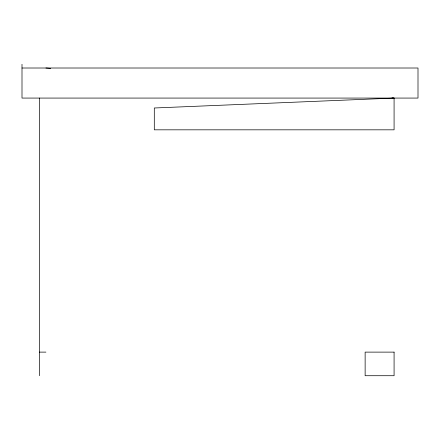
<?xml version="1.0" encoding="UTF-8"?>
<svg xmlns="http://www.w3.org/2000/svg" width="440" height="440" viewBox="0 0 440 440"><rect width="100%" height="100%" fill="white"/><g stroke="black" fill="none" stroke-linecap="round" stroke-linejoin="round"><path stroke-width="0.66" d="M394.081 98.071L154.297 107.993L154.297 129.828L394.081 129.828L394.081 98.071L392.029 97.895M22 68.008L418 68.008L418 98.071L22 98.071L22 64.284M39.386 352.121L45.919 352.121M45.919 68.008L50.71 68.42M39.386 98.071L39.386 375.716M394.081 352.121L365.134 352.121L365.134 375.716L394.081 375.716L394.081 352.121"/></g></svg>
